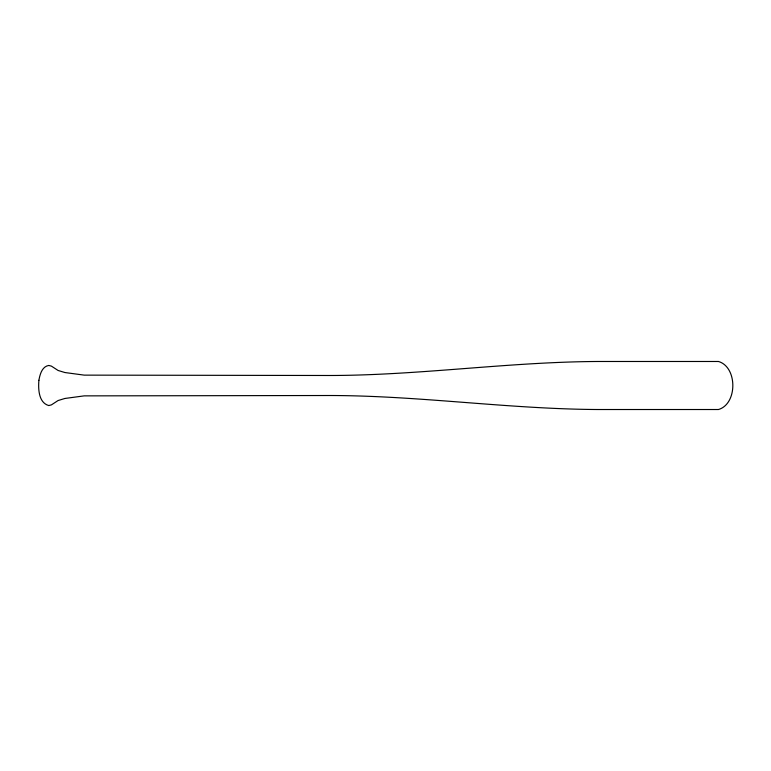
<?xml version="1.0" encoding="UTF-8"?>
<svg xmlns="http://www.w3.org/2000/svg" width="771" height="771" viewBox="0 0 771 771"><rect width="100%" height="100%" fill="white"/><g stroke="black" fill="none" stroke-linecap="round" stroke-linejoin="round"><path stroke-width="1.16" d="M38.897 380.305C38.165 389.018 38.598 402.741 48.775 405.556L51.426 404.871L58.085 400.535L64.918 398.462L84.203 395.87L323.444 395.523C415.232 394.974 506.306 409.073 598.074 409.517L718.485 409.517C737.606 403.965 737.606 367.035 718.485 361.483L598.074 361.483C506.306 361.927 415.232 376.026 323.444 375.477L84.203 375.13L64.918 372.538L58.085 370.465L51.426 366.129L48.775 365.444C41.981 366.524 39.928 374.533 38.897 380.305"/></g></svg>
